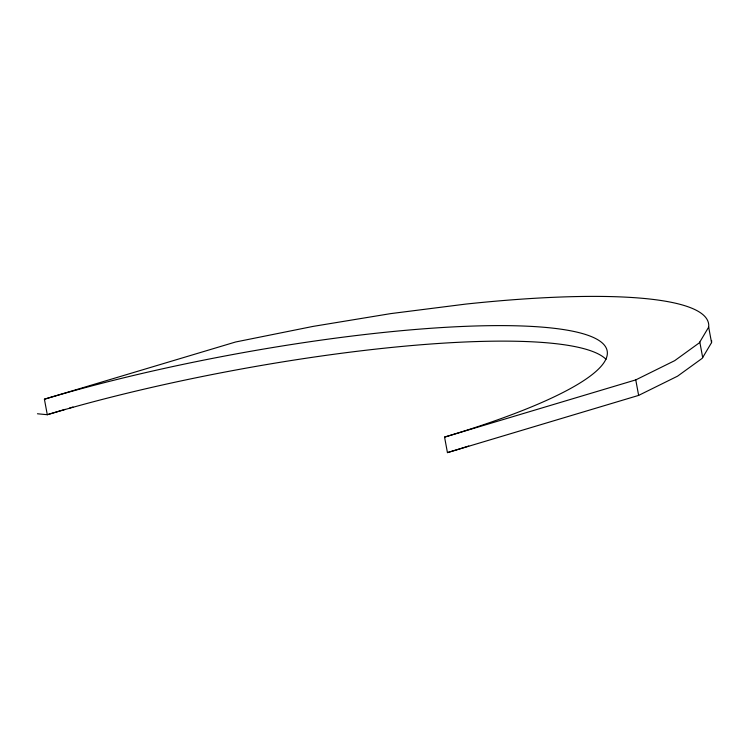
<?xml version="1.0" encoding="UTF-8"?>
<svg xmlns="http://www.w3.org/2000/svg" width="749" height="749" viewBox="0 0 749 749"><rect width="100%" height="100%" fill="white"/><g stroke="black" fill="none" stroke-linecap="round" stroke-linejoin="round"><path stroke-width="1.12" d="M606.053 359.342A368.854 64.686 -10.5 0 0 47.29 414.712L44.406 399.198L235.607 341.993L313.035 326.405L390.763 313.606L465.653 304.103A394.648 69.208 -10.5 0 1 708.676 327.126L699.323 342.836L674.69 360.662L635.761 379.893L444.56 437.098L447.443 452.611L638.635 395.397L677.564 376.167L702.197 358.34L711.55 342.63A394.648 69.208 -10.5 0 0 711.597 340.458M65.172 409.357L47.29 414.712L37.45 413.776M69.648 408.018L72.999 407.016M708.676 327.126L711.55 342.63M699.809 342.021L702.684 357.535M635.761 379.893L638.635 395.397M44.406 399.198A368.854 64.686 -10.5 0 1 547.21 327.566A368.854 64.686 -10.5 0 1 444.56 437.098M468.762 446.02A368.854 64.686 -10.5 0 1 447.443 452.611"/></g></svg>
